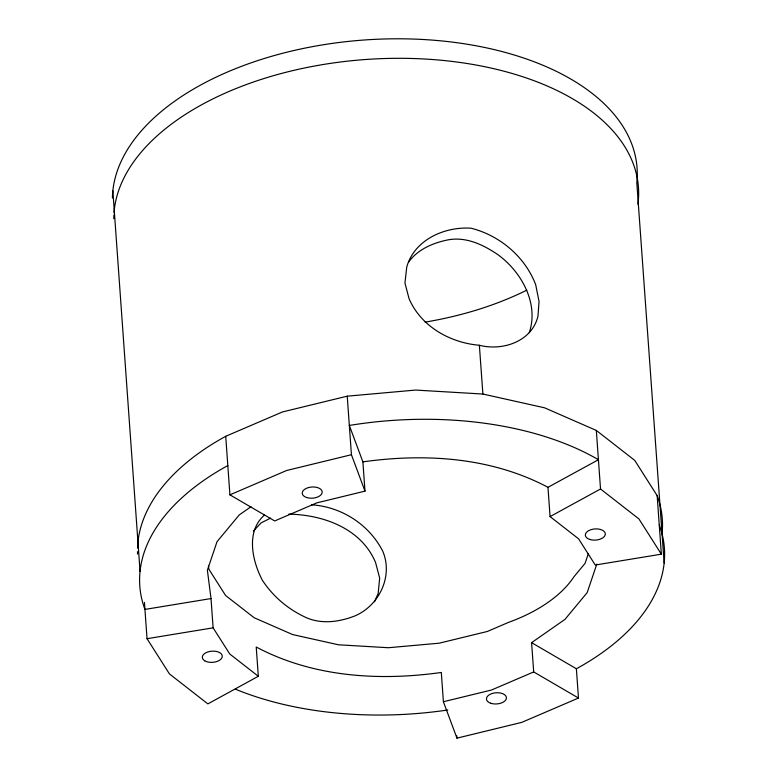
<?xml version="1.0" encoding="UTF-8"?>
<svg xmlns="http://www.w3.org/2000/svg" width="777" height="777" viewBox="0 0 777 777"><rect width="100%" height="100%" fill="white"/><g stroke="black" fill="none" stroke-linecap="round" stroke-linejoin="round"><path stroke-width="1.17" d="M588.412 553.467L585.081 563.344L573.96 576.748A146.698 82.032 -4.1 0 1 508.411 622.426L487.325 631.478L439.209 643.191L388.413 647.727L338.413 644.784L292.608 634.556L254.128 617.734L225.583 595.473L208.916 569.288L208.469 565.753M596.814 564.083L587.179 592.618L564.937 619.415L531.594 642.657L533.692 671.93L578.476 698.037L576.379 668.764A262.985 147.057 -4.1 0 0 659.255 524.902M529.273 332.663C539.18 303.312 521.173 271.173 497.241 254.215C482.342 244.211 464.976 236.15 446.649 240.142C432.012 243.318 417.404 249.747 408.469 262.267M374.524 601.806L378.156 593.492L379.671 578.107L375.582 562.558C361.451 528.506 323.251 514.714 288.782 514.141M264.374 515.122C245.697 531.555 252.127 560.722 262.364 580.234C272.484 595.706 286.664 608.061 303.253 616.2C319.366 624.679 337.976 622.396 354.429 616.122C378.943 606.031 393.395 576.359 382.808 551.34C369.269 524.592 341.511 506.73 311.596 504.817M253.36 531.079L261.121 522.872L270.59 518.123M251.029 506.711L239.258 514.908L217.016 541.705L207.381 570.24L211.014 598.562L213.112 627.835L229.778 654.02L258.323 676.281L207.867 703.894L169.454 673.931L147.038 638.694L144.435 602.398M362.888 461.868C425.301 453.078 491.482 457.274 547.97 487.325L598.426 459.712A262.985 147.057 -4.1 0 0 349.329 425.446L362.888 461.868L364.986 491.142L316.87 502.855L274.699 520.949L229.914 494.842L225.719 436.295L282.469 411.946L347.232 396.173L415.588 390.064L482.886 394.036L544.531 407.799L596.328 430.439L634.741 460.392L657.157 495.629A262.985 147.057 -4.1 0 1 662.053 533.75M657.157 495.629L661.353 554.176L595.269 565.034L578.612 538.849L550.067 516.598L600.524 488.986L596.328 430.439M229.914 494.842L286.664 470.483L351.427 454.72L347.232 396.173M533.692 671.93L491.52 690.015L443.405 701.738L456.963 738.15L521.726 722.387L578.476 698.037M211.014 598.562L144.94 609.421A262.985 147.057 -4.1 0 1 227.816 465.569M147.038 638.694L213.112 627.835M479.37 345.27C502.505 351.214 531.818 341.637 537.956 316.288L539.053 301.466L535.683 284.673C525.019 256.692 499.854 235.48 470.979 228.185C444.454 226.515 414.5 239.695 406.76 266.948L404.943 283.013L409.023 298.553C420.872 326.408 450.068 342.774 479.37 345.27L482.886 394.036M531.594 642.657L576.379 668.764M600.524 488.986L638.937 518.939L661.353 554.176M351.427 454.72L364.986 491.142M664.15 563.024L636.79 182.488A262.898 147.008 -4.1 0 0 384.013 38.996A262.898 147.008 -4.1 0 0 112.403 197.97M547.97 487.325L550.067 516.598M456.798 735.809L456.963 738.15M443.405 701.738L441.307 672.464C378.894 681.254 312.713 677.058 256.225 647.008L258.323 676.281M112.85 190.763L140.045 571.309M447.814 709.984A262.985 147.057 -4.1 0 1 235.256 689.112M137.548 554.059A262.985 147.057 -4.1 0 1 137.48 551.651M137.529 548.038A262.985 147.057 -4.1 0 1 225.719 436.295M114.025 212.675A262.898 147.008 -4.1 0 1 391.676 58.362A262.898 147.008 -4.1 0 1 637.927 204.254M113.782 218.687A262.898 147.008 -4.1 0 1 113.879 215.074M526.825 290.122A242.774 135.752 -4.1 0 1 425.087 322.125M204.72 660.79L203.292 659.634A10.014 5.604 -4.1 0 1 212.179 651.155A10.014 5.604 -4.1 0 1 221.406 658.614A10.014 5.604 -4.1 0 1 204.72 660.79M306.565 497.503A10.014 5.604 -4.1 0 0 322.173 492.521A10.014 5.604 -4.1 0 0 307.867 487.752A10.014 5.604 -4.1 0 0 306.565 497.503M589.685 539.423A10.014 5.604 -4.1 0 0 605.293 534.44A10.014 5.604 -4.1 0 0 590.986 529.671A10.014 5.604 -4.1 0 0 589.685 539.423M490.802 703.272A10.014 5.604 -4.1 0 0 506.4 698.29A10.014 5.604 -4.1 0 0 492.103 693.511A10.014 5.604 -4.1 0 0 490.802 703.272"/></g></svg>
